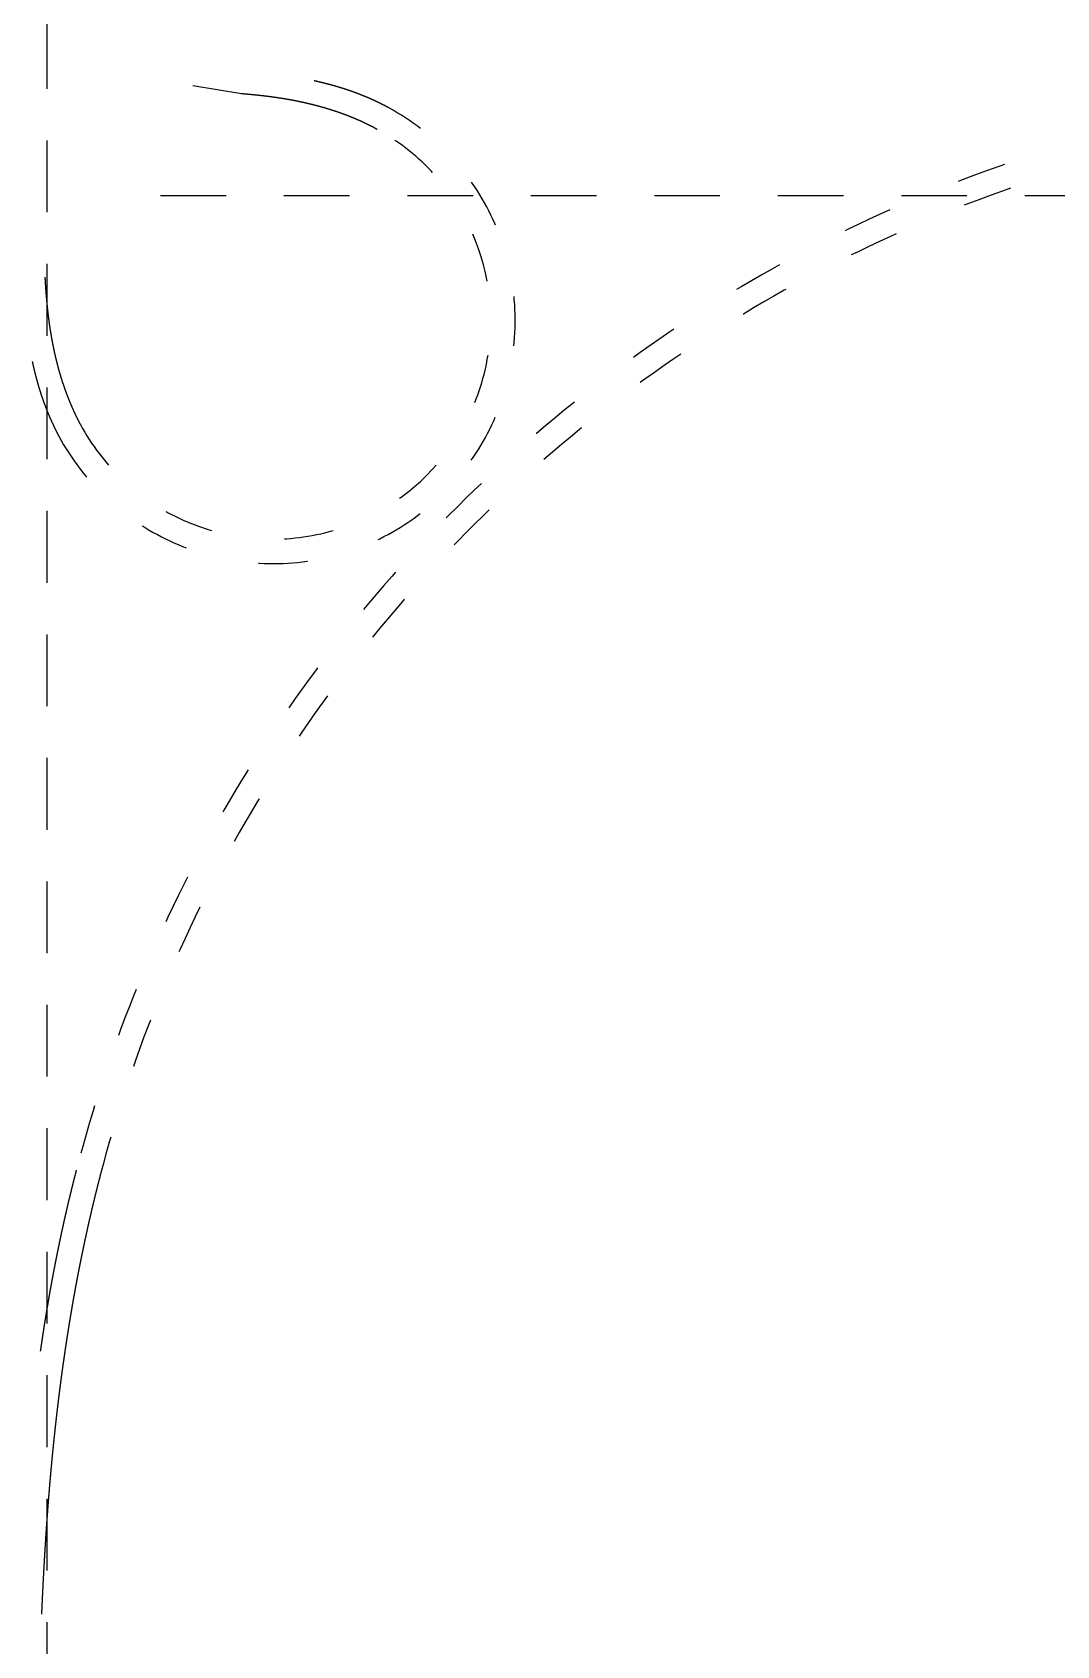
# Model space of a CAD drawing. Header units: millimetres. Extents: x 19715 to 35549, y 3563 to 14826.
# Drawn here: x 21246.3 to 21495.2, y 10754.9 to 11146.9 of the extents above; entities that cross this region are included whole.
import ezdxf

# ---------------------------------------------------------------- set-up
doc = ezdxf.new("R2010")
doc.units = ezdxf.units.MM
doc.linetypes.add('ACAD_ISO03W100', pattern=[30, 12, -18])
doc.layers.get('0').update_dxf_attribs({"color": 9, "linetype": 'ACAD_ISO03W100'})

msp = doc.modelspace()

# ---------------------------------------------------------------- linework, layer by layer
for points in [[(21249.94, 7833.18), (21249.94, 11293.27)], [(21249.94, 10268.63), (21249.94, 11293.27)], [(21249.94, 7833.18), (21249.94, 11293.27)], [(21249.94, 7833.18), (21249.94, 11293.27)], [(21709.45, 11107.16), (21272.44, 11107.16)], [(21653.38, 11107.16), (21272.44, 11107.16)], [(21709.45, 11107.16), (21272.44, 11107.16)], [(21709.45, 11107.16), (21272.44, 11107.16)]]:
    msp.add_lwpolyline(points)
for points in [[(21513.96, 11124.14, 0.000004), (21512.61, 11123.81, 0.000988)], [(21513.96, 11124.14, 0.000004), (21512.61, 11123.81, 0.000988)], [(21513.96, 11124.14, 0.000004), (21512.61, 11123.81, 0.000988)], [(21513.96, 11124.14, 0.000004), (21512.61, 11123.81, 0.000988)], [(21514.07, 11118.03, 0.000004), (21512.72, 11117.7, 0.272996), (21262.74, 10868.94, 0.000496), (21262.51, 10868.04, 0.000988), (21262.39, 10867.58, 0.000004), (21262.05, 10866.24, 0.000495), (21262.05, 10866.23, 0.000488), (21261.88, 10865.54, 0.000492), (21261.71, 10864.87, 0.000484), (21261.54, 10864.19, 0.000488), (21261.37, 10863.51, 0.00048), (21261.21, 10862.83, 0.000484), (21261.04, 10862.15, 0.000476), (21260.88, 10861.46, 0.00048), (21260.72, 10860.79, 0.000472), (21260.56, 10860.1, 0.000476), (21260.4, 10859.42, 0.000468), (21260.24, 10858.74, 0.000472), (21260.09, 10858.06, 0.000464), (21259.93, 10857.37, 0.000468), (21259.78, 10856.69, 0.00046), (21259.63, 10856.01, 0.000464), (21259.48, 10855.33, 0.000456), (21259.33, 10854.64, 0.00046), (21259.18, 10853.96, 0.000452), (21259.03, 10853.27, 0.000456), (21258.89, 10852.59, 0.000448), (21258.74, 10851.9, 0.000452), (21258.6, 10851.22, 0.000444), (21258.46, 10850.53, 0.000448), (21258.32, 10849.85, 0.00044), (21258.17, 10849.16, 0.000444), (21258.04, 10848.48, 0.000436), (21257.9, 10847.79, 0.00044), (21257.76, 10847.1, 0.000432), (21257.63, 10846.41, 0.000436), (21257.49, 10845.73, 0.000428), (21257.36, 10845.04, 0.000432), (21257.23, 10844.35, 0.000424), (21257.1, 10843.66, 0.000428), (21256.97, 10842.98, 0.00042), (21256.84, 10842.29, 0.000424), (21256.72, 10841.6, 0.000416), (21256.59, 10840.91, 0.00042), (21256.47, 10840.22, 0.000412), (21256.34, 10839.53, 0.000416), (21256.22, 10838.85, 0.000408), (21256.1, 10838.15, 0.000412), (21255.98, 10837.47, 0.000404), (21255.86, 10836.77, 0.000408), (21255.74, 10836.09, 0.0004), (21255.63, 10835.39, 0.000404), (21255.51, 10834.71, 0.000396), (21255.4, 10834.01, 0.0004), (21255.28, 10833.32, 0.000392), (21255.17, 10832.63, 0.000396), (21255.06, 10831.94, 0.000388), (21254.95, 10831.25, 0.000392), (21254.84, 10830.56, 0.000384), (21254.73, 10829.86, 0.000388), (21254.63, 10829.18, 0.00038), (21254.52, 10828.48, 0.000384), (21254.42, 10827.79, 0.000376), (21254.31, 10827.1, 0.00038), (21254.21, 10826.41, 0.000372), (21254.11, 10825.71, 0.000376), (21254.01, 10825.02, 0.000368), (21253.91, 10824.33, 0.000372), (21253.81, 10823.64, 0.000364), (21253.71, 10822.94, 0.000368), (21253.62, 10822.25, 0.00036), (21253.52, 10821.55, 0.000364), (21253.43, 10820.86, 0.000356), (21253.33, 10820.16, 0.00036), (21253.24, 10819.47, 0.000352), (21253.15, 10818.78, 0.000356), (21253.06, 10818.09, 0.000348), (21252.97, 10817.39, 0.000352), (21252.88, 10816.7, 0.000344), (21252.8, 10816, 0.000348), (21252.71, 10815.31, 0.00034), (21252.62, 10814.61, 0.000344), (21252.54, 10813.92, 0.000336), (21252.45, 10813.22, 0.00034), (21252.37, 10812.53, 0.000332), (21252.29, 10811.83, 0.000336), (21252.21, 10811.14, 0.000328), (21252.13, 10810.44, 0.000332), (21252.05, 10809.75, 0.000324), (21251.97, 10809.05, 0.000328), (21251.9, 10808.36, 0.00032), (21251.82, 10807.66, 0.000324), (21251.74, 10806.96, 0.000316), (21251.67, 10806.26, 0.00032), (21251.6, 10805.57, 0.000312), (21251.52, 10804.87, 0.000316), (21251.45, 10804.18, 0.000308), (21251.38, 10803.48, 0.000312), (21251.31, 10802.79, 0.000304), (21251.24, 10802.09, 0.000308), (21251.17, 10801.39, 0.0003), (21251.1, 10800.69, 0.000304), (21251.04, 10800, 0.000296), (21250.97, 10799.3, 0.0003), (21250.91, 10798.61, 0.000292), (21250.84, 10797.9, 0.000296), (21250.78, 10797.21, 0.000288), (21250.72, 10796.51, 0.000292), (21250.66, 10795.82, 0.000284), (21250.59, 10795.12, 0.000288), (21250.53, 10794.42, 0.00028), (21250.47, 10793.72, 0.000284), (21250.42, 10793.03, 0.000276), (21250.36, 10792.33, 0.00028), (21250.3, 10791.63, 0.000272), (21250.25, 10790.93, 0.000276), (21250.19, 10790.24, 0.000268), (21250.13, 10789.53, 0.000272), (21250.08, 10788.84, 0.000264), (21250.03, 10788.14, 0.000268), (21249.98, 10787.45, 0.00026), (21249.92, 10786.74, 0.000264), (21249.87, 10786.05, 0.000256), (21249.82, 10785.35, 0.00026), (21249.77, 10784.65, 0.000252), (21249.72, 10783.95, 0.000256), (21249.68, 10783.26, 0.000248), (21249.63, 10782.55, 0.000252), (21249.58, 10781.86, 0.000244), (21249.54, 10781.16, 0.000248), (21249.49, 10780.46, 0.00024), (21249.45, 10779.76, 0.000244), (21249.4, 10779.07, 0.000236), (21249.36, 10778.36, 0.00024), (21249.32, 10777.67, 0.000232), (21249.27, 10776.96, 0.000236), (21249.23, 10776.27, 0.000228), (21249.19, 10775.57, 0.000232), (21249.15, 10774.87, 0.000224), (21249.11, 10774.17, 0.000228), (21249.07, 10773.47, 0.00022), (21249.03, 10772.77, 0.000224), (21249, 10772.08, 0.000216), (21248.96, 10771.37, 0.00022), (21248.92, 10770.68, 0.000212), (21248.89, 10769.97, 0.000216), (21248.85, 10769.28, 0.000208), (21248.82, 10768.57, 0.000212), (21248.78, 10767.88, 0.000204), (21248.75, 10767.18, 0.000208), (21248.72, 10766.48, 0.0002), (21248.69, 10765.78, 0.000204), (21248.65, 10765.09, 0.000196), (21248.62, 10764.38, 0.0002), (21248.59, 10763.69, 0.000192), (21248.56, 10762.98, 0.00011), (21248.55, 10762.59)], [(21514.07, 11118.03, 0.000004), (21512.72, 11117.7, 0.272996), (21262.74, 10868.94, 0.000496), (21262.51, 10868.04, 0.000988), (21262.39, 10867.58, 0.000004), (21262.05, 10866.24, 0.000495), (21262.05, 10866.23, 0.000488), (21261.88, 10865.54, 0.000492), (21261.71, 10864.87, 0.000484), (21261.54, 10864.19, 0.000488), (21261.37, 10863.51, 0.00048), (21261.21, 10862.83, 0.000484), (21261.04, 10862.15, 0.000476), (21260.88, 10861.46, 0.00048), (21260.72, 10860.79, 0.000472), (21260.56, 10860.1, 0.000476), (21260.4, 10859.42, 0.000468), (21260.24, 10858.74, 0.000472), (21260.09, 10858.06, 0.000464), (21259.93, 10857.37, 0.000468), (21259.78, 10856.69, 0.00046), (21259.63, 10856.01, 0.000464), (21259.48, 10855.33, 0.000456), (21259.33, 10854.64, 0.00046), (21259.18, 10853.96, 0.000452), (21259.03, 10853.27, 0.000456), (21258.89, 10852.59, 0.000448), (21258.74, 10851.9, 0.000452), (21258.6, 10851.22, 0.000444), (21258.46, 10850.53, 0.000448), (21258.32, 10849.85, 0.00044), (21258.17, 10849.16, 0.000444), (21258.04, 10848.48, 0.000436), (21257.9, 10847.79, 0.00044), (21257.76, 10847.1, 0.000432), (21257.63, 10846.41, 0.000436), (21257.49, 10845.73, 0.000428), (21257.36, 10845.04, 0.000432), (21257.23, 10844.35, 0.000424), (21257.1, 10843.66, 0.000428), (21256.97, 10842.98, 0.00042), (21256.84, 10842.29, 0.000424), (21256.72, 10841.6, 0.000416), (21256.59, 10840.91, 0.00042), (21256.47, 10840.22, 0.000412), (21256.34, 10839.53, 0.000416), (21256.22, 10838.85, 0.000408), (21256.1, 10838.15, 0.000412), (21255.98, 10837.47, 0.000404), (21255.86, 10836.77, 0.000408), (21255.74, 10836.09, 0.0004), (21255.63, 10835.39, 0.000404), (21255.51, 10834.71, 0.000396), (21255.4, 10834.01, 0.0004), (21255.28, 10833.32, 0.000392), (21255.17, 10832.63, 0.000396), (21255.06, 10831.94, 0.000388), (21254.95, 10831.25, 0.000392), (21254.84, 10830.56, 0.000384), (21254.73, 10829.86, 0.000388), (21254.63, 10829.18, 0.00038), (21254.52, 10828.48, 0.000384), (21254.42, 10827.79, 0.000376), (21254.31, 10827.1, 0.00038), (21254.21, 10826.41, 0.000372), (21254.11, 10825.71, 0.000376), (21254.01, 10825.02, 0.000368), (21253.91, 10824.33, 0.000372), (21253.81, 10823.64, 0.000364), (21253.71, 10822.94, 0.000368), (21253.62, 10822.25, 0.00036), (21253.52, 10821.55, 0.000364), (21253.43, 10820.86, 0.000356), (21253.33, 10820.16, 0.00036), (21253.24, 10819.47, 0.000352), (21253.15, 10818.78, 0.000356), (21253.06, 10818.09, 0.000348), (21252.97, 10817.39, 0.000352), (21252.88, 10816.7, 0.000344), (21252.8, 10816, 0.000348), (21252.71, 10815.31, 0.00034), (21252.62, 10814.61, 0.000344), (21252.54, 10813.92, 0.000336), (21252.45, 10813.22, 0.00034), (21252.37, 10812.53, 0.000332), (21252.29, 10811.83, 0.000336), (21252.21, 10811.14, 0.000328), (21252.13, 10810.44, 0.000332), (21252.05, 10809.75, 0.000324), (21251.97, 10809.05, 0.000328), (21251.9, 10808.36, 0.00032), (21251.82, 10807.66, 0.000324), (21251.74, 10806.96, 0.000316), (21251.67, 10806.26, 0.00032), (21251.6, 10805.57, 0.000312), (21251.52, 10804.87, 0.000316), (21251.45, 10804.18, 0.000308), (21251.38, 10803.48, 0.000312), (21251.31, 10802.79, 0.000304), (21251.24, 10802.09, 0.000308), (21251.17, 10801.39, 0.0003), (21251.1, 10800.69, 0.000304), (21251.04, 10800, 0.000296), (21250.97, 10799.3, 0.0003), (21250.91, 10798.61, 0.000292), (21250.84, 10797.9, 0.000296), (21250.78, 10797.21, 0.000288), (21250.72, 10796.51, 0.000292), (21250.66, 10795.82, 0.000284), (21250.59, 10795.12, 0.000288), (21250.53, 10794.42, 0.00028), (21250.47, 10793.72, 0.000284), (21250.42, 10793.03, 0.000276), (21250.36, 10792.33, 0.00028), (21250.3, 10791.63, 0.000272), (21250.25, 10790.93, 0.000276), (21250.19, 10790.24, 0.000268), (21250.13, 10789.53, 0.000272), (21250.08, 10788.84, 0.000264), (21250.03, 10788.14, 0.000268), (21249.98, 10787.45, 0.00026), (21249.92, 10786.74, 0.000264), (21249.87, 10786.05, 0.000256), (21249.82, 10785.35, 0.00026), (21249.77, 10784.65, 0.000252), (21249.72, 10783.95, 0.000256), (21249.68, 10783.26, 0.000248), (21249.63, 10782.55, 0.000252), (21249.58, 10781.86, 0.000244), (21249.54, 10781.16, 0.000248), (21249.49, 10780.46, 0.00024), (21249.45, 10779.76, 0.000244), (21249.4, 10779.07, 0.000236), (21249.36, 10778.36, 0.00024), (21249.32, 10777.67, 0.000232), (21249.27, 10776.96, 0.000236), (21249.23, 10776.27, 0.000228), (21249.19, 10775.57, 0.000232), (21249.15, 10774.87, 0.000224), (21249.11, 10774.17, 0.000228), (21249.07, 10773.47, 0.00022), (21249.03, 10772.77, 0.000224), (21249, 10772.08, 0.000216), (21248.96, 10771.37, 0.00022), (21248.92, 10770.68, 0.000212), (21248.89, 10769.97, 0.000216), (21248.85, 10769.28, 0.000208), (21248.82, 10768.57, 0.000212), (21248.78, 10767.88, 0.000204), (21248.75, 10767.18, 0.000208), (21248.72, 10766.48, 0.0002), (21248.69, 10765.78, 0.000204), (21248.65, 10765.09, 0.000196), (21248.62, 10764.38, 0.0002), (21248.59, 10763.69, 0.000192), (21248.56, 10762.98, 0.00011), (21248.55, 10762.59)], [(21514.07, 11118.03, 0.000004), (21512.72, 11117.7, 0.272996), (21262.74, 10868.94, 0.000496), (21262.51, 10868.04, 0.000988), (21262.39, 10867.58, 0.000004), (21262.05, 10866.24, 0.000495), (21262.05, 10866.23, 0.000488), (21261.88, 10865.54, 0.000492), (21261.71, 10864.87, 0.000484), (21261.54, 10864.19, 0.000488), (21261.37, 10863.51, 0.00048), (21261.21, 10862.83, 0.000484), (21261.04, 10862.15, 0.000476), (21260.88, 10861.46, 0.00048), (21260.72, 10860.79, 0.000472), (21260.56, 10860.1, 0.000476), (21260.4, 10859.42, 0.000468), (21260.24, 10858.74, 0.000472), (21260.09, 10858.06, 0.000464), (21259.93, 10857.37, 0.000468), (21259.78, 10856.69, 0.00046), (21259.63, 10856.01, 0.000464), (21259.48, 10855.33, 0.000456), (21259.33, 10854.64, 0.00046), (21259.18, 10853.96, 0.000452), (21259.03, 10853.27, 0.000456), (21258.89, 10852.59, 0.000448), (21258.74, 10851.9, 0.000452), (21258.6, 10851.22, 0.000444), (21258.46, 10850.53, 0.000448), (21258.32, 10849.85, 0.00044), (21258.17, 10849.16, 0.000444), (21258.04, 10848.48, 0.000436), (21257.9, 10847.79, 0.00044), (21257.76, 10847.1, 0.000432), (21257.63, 10846.41, 0.000436), (21257.49, 10845.73, 0.000428), (21257.36, 10845.04, 0.000432), (21257.23, 10844.35, 0.000424), (21257.1, 10843.66, 0.000428), (21256.97, 10842.98, 0.00042), (21256.84, 10842.29, 0.000424), (21256.72, 10841.6, 0.000416), (21256.59, 10840.91, 0.00042), (21256.47, 10840.22, 0.000412), (21256.34, 10839.53, 0.000416), (21256.22, 10838.85, 0.000408), (21256.1, 10838.15, 0.000412), (21255.98, 10837.47, 0.000404), (21255.86, 10836.77, 0.000408), (21255.74, 10836.09, 0.0004), (21255.63, 10835.39, 0.000404), (21255.51, 10834.71, 0.000396), (21255.4, 10834.01, 0.0004), (21255.28, 10833.32, 0.000392), (21255.17, 10832.63, 0.000396), (21255.06, 10831.94, 0.000388), (21254.95, 10831.25, 0.000392), (21254.84, 10830.56, 0.000384), (21254.73, 10829.86, 0.000388), (21254.63, 10829.18, 0.00038), (21254.52, 10828.48, 0.000384), (21254.42, 10827.79, 0.000376), (21254.31, 10827.1, 0.00038), (21254.21, 10826.41, 0.000372), (21254.11, 10825.71, 0.000376), (21254.01, 10825.02, 0.000368), (21253.91, 10824.33, 0.000372), (21253.81, 10823.64, 0.000364), (21253.71, 10822.94, 0.000368), (21253.62, 10822.25, 0.00036), (21253.52, 10821.55, 0.000364), (21253.43, 10820.86, 0.000356), (21253.33, 10820.16, 0.00036), (21253.24, 10819.47, 0.000352), (21253.15, 10818.78, 0.000356), (21253.06, 10818.09, 0.000348), (21252.97, 10817.39, 0.000352), (21252.88, 10816.7, 0.000344), (21252.8, 10816, 0.000348), (21252.71, 10815.31, 0.00034), (21252.62, 10814.61, 0.000344), (21252.54, 10813.92, 0.000336), (21252.45, 10813.22, 0.00034), (21252.37, 10812.53, 0.000332), (21252.29, 10811.83, 0.000336), (21252.21, 10811.14, 0.000328), (21252.13, 10810.44, 0.000332), (21252.05, 10809.75, 0.000324), (21251.97, 10809.05, 0.000328), (21251.9, 10808.36, 0.00032), (21251.82, 10807.66, 0.000324), (21251.74, 10806.96, 0.000316), (21251.67, 10806.26, 0.00032), (21251.6, 10805.57, 0.000312), (21251.52, 10804.87, 0.000316), (21251.45, 10804.18, 0.000308), (21251.38, 10803.48, 0.000312), (21251.31, 10802.79, 0.000304), (21251.24, 10802.09, 0.000308), (21251.17, 10801.39, 0.0003), (21251.1, 10800.69, 0.000304), (21251.04, 10800, 0.000296), (21250.97, 10799.3, 0.0003), (21250.91, 10798.61, 0.000292), (21250.84, 10797.9, 0.000296), (21250.78, 10797.21, 0.000288), (21250.72, 10796.51, 0.000292), (21250.66, 10795.82, 0.000284), (21250.59, 10795.12, 0.000288), (21250.53, 10794.42, 0.00028), (21250.47, 10793.72, 0.000284), (21250.42, 10793.03, 0.000276), (21250.36, 10792.33, 0.00028), (21250.3, 10791.63, 0.000272), (21250.25, 10790.93, 0.000276), (21250.19, 10790.24, 0.000268), (21250.13, 10789.53, 0.000272), (21250.08, 10788.84, 0.000264), (21250.03, 10788.14, 0.000268), (21249.98, 10787.45, 0.00026), (21249.92, 10786.74, 0.000264), (21249.87, 10786.05, 0.000256), (21249.82, 10785.35, 0.00026), (21249.77, 10784.65, 0.000252), (21249.72, 10783.95, 0.000256), (21249.68, 10783.26, 0.000248), (21249.63, 10782.55, 0.000252), (21249.58, 10781.86, 0.000244), (21249.54, 10781.16, 0.000248), (21249.49, 10780.46, 0.00024), (21249.45, 10779.76, 0.000244), (21249.4, 10779.07, 0.000236), (21249.36, 10778.36, 0.00024), (21249.32, 10777.67, 0.000232), (21249.27, 10776.96, 0.000236), (21249.23, 10776.27, 0.000228), (21249.19, 10775.57, 0.000232), (21249.15, 10774.87, 0.000224), (21249.11, 10774.17, 0.000228), (21249.07, 10773.47, 0.00022), (21249.03, 10772.77, 0.000224), (21249, 10772.08, 0.000216), (21248.96, 10771.37, 0.00022), (21248.92, 10770.68, 0.000212), (21248.89, 10769.97, 0.000216), (21248.85, 10769.28, 0.000208), (21248.82, 10768.57, 0.000212), (21248.78, 10767.88, 0.000204), (21248.75, 10767.18, 0.000208), (21248.72, 10766.48, 0.0002), (21248.69, 10765.78, 0.000204), (21248.65, 10765.09, 0.000196), (21248.62, 10764.38, 0.0002), (21248.59, 10763.69, 0.000192), (21248.56, 10762.98, 0.00011), (21248.55, 10762.59)], [(21514.07, 11118.03, 0.000004), (21512.72, 11117.7, 0.272996), (21262.74, 10868.94, 0.000496), (21262.51, 10868.04, 0.000988), (21262.39, 10867.58, 0.000004), (21262.05, 10866.24, 0.000495), (21262.05, 10866.23, 0.000488), (21261.88, 10865.54, 0.000492), (21261.71, 10864.87, 0.000484), (21261.54, 10864.19, 0.000488), (21261.37, 10863.51, 0.00048), (21261.21, 10862.83, 0.000484), (21261.04, 10862.15, 0.000476), (21260.88, 10861.46, 0.00048), (21260.72, 10860.79, 0.000472), (21260.56, 10860.1, 0.000476), (21260.4, 10859.42, 0.000468), (21260.24, 10858.74, 0.000472), (21260.09, 10858.06, 0.000464), (21259.93, 10857.37, 0.000468), (21259.78, 10856.69, 0.00046), (21259.63, 10856.01, 0.000464), (21259.48, 10855.33, 0.000456), (21259.33, 10854.64, 0.00046), (21259.18, 10853.96, 0.000452), (21259.03, 10853.27, 0.000456), (21258.89, 10852.59, 0.000448), (21258.74, 10851.9, 0.000452), (21258.6, 10851.22, 0.000444), (21258.46, 10850.53, 0.000448), (21258.32, 10849.85, 0.00044), (21258.17, 10849.16, 0.000444), (21258.04, 10848.48, 0.000436), (21257.9, 10847.79, 0.00044), (21257.76, 10847.1, 0.000432), (21257.63, 10846.41, 0.000436), (21257.49, 10845.73, 0.000428), (21257.36, 10845.04, 0.000432), (21257.23, 10844.35, 0.000424), (21257.1, 10843.66, 0.000428), (21256.97, 10842.98, 0.00042), (21256.84, 10842.29, 0.000424), (21256.72, 10841.6, 0.000416), (21256.59, 10840.91, 0.00042), (21256.47, 10840.22, 0.000412), (21256.34, 10839.53, 0.000416), (21256.22, 10838.85, 0.000408), (21256.1, 10838.15, 0.000412), (21255.98, 10837.47, 0.000404), (21255.86, 10836.77, 0.000408), (21255.74, 10836.09, 0.0004), (21255.63, 10835.39, 0.000404), (21255.51, 10834.71, 0.000396), (21255.4, 10834.01, 0.0004), (21255.28, 10833.32, 0.000392), (21255.17, 10832.63, 0.000396), (21255.06, 10831.94, 0.000388), (21254.95, 10831.25, 0.000392), (21254.84, 10830.56, 0.000384), (21254.73, 10829.86, 0.000388), (21254.63, 10829.18, 0.00038), (21254.52, 10828.48, 0.000384), (21254.42, 10827.79, 0.000376), (21254.31, 10827.1, 0.00038), (21254.21, 10826.41, 0.000372), (21254.11, 10825.71, 0.000376), (21254.01, 10825.02, 0.000368), (21253.91, 10824.33, 0.000372), (21253.81, 10823.64, 0.000364), (21253.71, 10822.94, 0.000368), (21253.62, 10822.25, 0.00036), (21253.52, 10821.55, 0.000364), (21253.43, 10820.86, 0.000356), (21253.33, 10820.16, 0.00036), (21253.24, 10819.47, 0.000352), (21253.15, 10818.78, 0.000356), (21253.06, 10818.09, 0.000348), (21252.97, 10817.39, 0.000352), (21252.88, 10816.7, 0.000344), (21252.8, 10816, 0.000348), (21252.71, 10815.31, 0.00034), (21252.62, 10814.61, 0.000344), (21252.54, 10813.92, 0.000336), (21252.45, 10813.22, 0.00034), (21252.37, 10812.53, 0.000332), (21252.29, 10811.83, 0.000336), (21252.21, 10811.14, 0.000328), (21252.13, 10810.44, 0.000332), (21252.05, 10809.75, 0.000324), (21251.97, 10809.05, 0.000328), (21251.9, 10808.36, 0.00032), (21251.82, 10807.66, 0.000324), (21251.74, 10806.96, 0.000316), (21251.67, 10806.26, 0.00032), (21251.6, 10805.57, 0.000312), (21251.52, 10804.87, 0.000316), (21251.45, 10804.18, 0.000308), (21251.38, 10803.48, 0.000312), (21251.31, 10802.79, 0.000304), (21251.24, 10802.09, 0.000308), (21251.17, 10801.39, 0.0003), (21251.1, 10800.69, 0.000304), (21251.04, 10800, 0.000296), (21250.97, 10799.3, 0.0003), (21250.91, 10798.61, 0.000292), (21250.84, 10797.9, 0.000296), (21250.78, 10797.21, 0.000288), (21250.72, 10796.51, 0.000292), (21250.66, 10795.82, 0.000284), (21250.59, 10795.12, 0.000288), (21250.53, 10794.42, 0.00028), (21250.47, 10793.72, 0.000284), (21250.42, 10793.03, 0.000276), (21250.36, 10792.33, 0.00028), (21250.3, 10791.63, 0.000272), (21250.25, 10790.93, 0.000276), (21250.19, 10790.24, 0.000268), (21250.13, 10789.53, 0.000272), (21250.08, 10788.84, 0.000264), (21250.03, 10788.14, 0.000268), (21249.98, 10787.45, 0.00026), (21249.92, 10786.74, 0.000264), (21249.87, 10786.05, 0.000256), (21249.82, 10785.35, 0.00026), (21249.77, 10784.65, 0.000252), (21249.72, 10783.95, 0.000256), (21249.68, 10783.26, 0.000248), (21249.63, 10782.55, 0.000252), (21249.58, 10781.86, 0.000244), (21249.54, 10781.16, 0.000248), (21249.49, 10780.46, 0.00024), (21249.45, 10779.76, 0.000244), (21249.4, 10779.07, 0.000236), (21249.36, 10778.36, 0.00024), (21249.32, 10777.67, 0.000232), (21249.27, 10776.96, 0.000236), (21249.23, 10776.27, 0.000228), (21249.19, 10775.57, 0.000232), (21249.15, 10774.87, 0.000224), (21249.11, 10774.17, 0.000228), (21249.07, 10773.47, 0.00022), (21249.03, 10772.77, 0.000224), (21249, 10772.08, 0.000216), (21248.96, 10771.37, 0.00022), (21248.92, 10770.68, 0.000212), (21248.89, 10769.97, 0.000216), (21248.85, 10769.28, 0.000208), (21248.82, 10768.57, 0.000212), (21248.78, 10767.88, 0.000204), (21248.75, 10767.18, 0.000208), (21248.72, 10766.48, 0.0002), (21248.69, 10765.78, 0.000204), (21248.65, 10765.09, 0.000196), (21248.62, 10764.38, 0.0002), (21248.59, 10763.69, 0.000192), (21248.56, 10762.98, 0.00011), (21248.55, 10762.59)], [(21246.3, 11066.93, 0.001297), (21246.39, 11066.51, 0.002031), (21246.54, 11065.82, 0.002187), (21246.7, 11065.15, 0.002109), (21246.86, 11064.45, 0.002266), (21247.03, 11063.79, 0.002188), (21247.21, 11063.1, 0.002344), (21247.39, 11062.43, 0.002266), (21247.58, 11061.75, 0.002422), (21247.77, 11061.09, 0.002344), (21247.97, 11060.4, 0.0025), (21248.18, 11059.75, 0.002422), (21248.39, 11059.07, 0.002578), (21248.61, 11058.41, 0.0025), (21248.84, 11057.74, 0.002656), (21249.07, 11057.09, 0.002578), (21249.32, 11056.43, 0.002734), (21249.56, 11055.78, 0.002656), (21249.82, 11055.12, 0.002813), (21250.08, 11054.48, 0.002735), (21250.35, 11053.82, 0.002891), (21250.62, 11053.19, 0.002812), (21250.91, 11052.54, 0.002969), (21251.2, 11051.91, 0.002891), (21251.5, 11051.27, 0.003047), (21251.53, 11051.21, 0.000141), (21252.12, 11050.01, 0.005952), (21252.33, 11049.59, 0.003047), (21252.77, 11048.77, 1.3389), (21332.94, 11128.55, 0.003047), (21332.12, 11128.99, 0.005952), (21331.7, 11129.21, 0.000141), (21330.5, 11129.81, 0.003047), (21330.45, 11129.83, 0.002891), (21329.81, 11130.14, 0.002969), (21329.18, 11130.43, 0.002813), (21328.53, 11130.72, 0.002891), (21327.9, 11131, 0.002734), (21327.25, 11131.27, 0.002813), (21326.61, 11131.53, 0.002656), (21325.95, 11131.79, 0.002734), (21325.3, 11132.04, 0.002578), (21324.64, 11132.29, 0.002656), (21323.99, 11132.52, 0.0025), (21323.32, 11132.76, 0.002578), (21322.67, 11132.98, 0.002422), (21321.99, 11133.2, 0.0025), (21321.33, 11133.4, 0.002344), (21320.65, 11133.61, 0.002422), (21319.99, 11133.81, 0.002266), (21319.31, 11134, 0.002344), (21318.64, 11134.18, 0.002187), (21317.95, 11134.36, 0.002266), (21317.29, 11134.53, 0.00211), (21316.6, 11134.7, 0.002188), (21315.93, 11134.86, 0.002031), (21315.23, 11135.02, 0.001297), (21314.82, 11135.11)], [(21246.3, 11066.93, 0.001297), (21246.39, 11066.51, 0.002031), (21246.54, 11065.82, 0.002187), (21246.7, 11065.15, 0.002109), (21246.86, 11064.45, 0.002266), (21247.03, 11063.79, 0.002188), (21247.21, 11063.1, 0.002344), (21247.39, 11062.43, 0.002266), (21247.58, 11061.75, 0.002422), (21247.77, 11061.09, 0.002344), (21247.97, 11060.4, 0.0025), (21248.18, 11059.75, 0.002422), (21248.39, 11059.07, 0.002578), (21248.61, 11058.41, 0.0025), (21248.84, 11057.74, 0.002656), (21249.07, 11057.09, 0.002578), (21249.32, 11056.43, 0.002734), (21249.56, 11055.78, 0.002656), (21249.82, 11055.12, 0.002813), (21250.08, 11054.48, 0.002735), (21250.35, 11053.82, 0.002891), (21250.62, 11053.19, 0.002812), (21250.91, 11052.54, 0.002969), (21251.2, 11051.91, 0.002891), (21251.5, 11051.27, 0.003047), (21251.53, 11051.21, 0.000141), (21252.12, 11050.01, 0.005952), (21252.33, 11049.59, 0.003047), (21252.77, 11048.77, 1.3389), (21332.94, 11128.55, 0.003047), (21332.12, 11128.99, 0.005952), (21331.7, 11129.21, 0.000141), (21330.5, 11129.81, 0.003047), (21330.45, 11129.83, 0.002891), (21329.81, 11130.14, 0.002969), (21329.18, 11130.43, 0.002813), (21328.53, 11130.72, 0.002891), (21327.9, 11131, 0.002734), (21327.25, 11131.27, 0.002813), (21326.61, 11131.53, 0.002656), (21325.95, 11131.79, 0.002734), (21325.3, 11132.04, 0.002578), (21324.64, 11132.29, 0.002656), (21323.99, 11132.52, 0.0025), (21323.32, 11132.76, 0.002578), (21322.67, 11132.98, 0.002422), (21321.99, 11133.2, 0.0025), (21321.33, 11133.4, 0.002344), (21320.65, 11133.61, 0.002422), (21319.99, 11133.81, 0.002266), (21319.31, 11134, 0.002344), (21318.64, 11134.18, 0.002187), (21317.95, 11134.36, 0.002266), (21317.29, 11134.53, 0.00211), (21316.6, 11134.7, 0.002188), (21315.93, 11134.86, 0.002031), (21315.23, 11135.02, 0.001297), (21314.82, 11135.11)], [(21246.3, 11066.93, 0.001297), (21246.39, 11066.51, 0.002031), (21246.54, 11065.82, 0.002187), (21246.7, 11065.15, 0.002109), (21246.86, 11064.45, 0.002266), (21247.03, 11063.79, 0.002188), (21247.21, 11063.1, 0.002344), (21247.39, 11062.43, 0.002266), (21247.58, 11061.75, 0.002422), (21247.77, 11061.09, 0.002344), (21247.97, 11060.4, 0.0025), (21248.18, 11059.75, 0.002422), (21248.39, 11059.07, 0.002578), (21248.61, 11058.41, 0.0025), (21248.84, 11057.74, 0.002656), (21249.07, 11057.09, 0.002578), (21249.32, 11056.43, 0.002734), (21249.56, 11055.78, 0.002656), (21249.82, 11055.12, 0.002813), (21250.08, 11054.48, 0.002735), (21250.35, 11053.82, 0.002891), (21250.62, 11053.19, 0.002812), (21250.91, 11052.54, 0.002969), (21251.2, 11051.91, 0.002891), (21251.5, 11051.27, 0.003047), (21251.53, 11051.21, 0.000141), (21252.12, 11050.01, 0.005952), (21252.33, 11049.59, 0.003047), (21252.77, 11048.77, 1.3389), (21332.94, 11128.55, 0.003047), (21332.12, 11128.99, 0.005952), (21331.7, 11129.21, 0.000141), (21330.5, 11129.81, 0.003047), (21330.45, 11129.83, 0.002891), (21329.81, 11130.14, 0.002969), (21329.18, 11130.43, 0.002813), (21328.53, 11130.72, 0.002891), (21327.9, 11131, 0.002734), (21327.25, 11131.27, 0.002813), (21326.61, 11131.53, 0.002656), (21325.95, 11131.79, 0.002734), (21325.3, 11132.04, 0.002578), (21324.64, 11132.29, 0.002656), (21323.99, 11132.52, 0.0025), (21323.32, 11132.76, 0.002578), (21322.67, 11132.98, 0.002422), (21321.99, 11133.2, 0.0025), (21321.33, 11133.4, 0.002344), (21320.65, 11133.61, 0.002422), (21319.99, 11133.81, 0.002266), (21319.31, 11134, 0.002344), (21318.64, 11134.18, 0.002187), (21317.95, 11134.36, 0.002266), (21317.29, 11134.53, 0.00211), (21316.6, 11134.7, 0.002188), (21315.93, 11134.86, 0.002031), (21315.23, 11135.02, 0.001297), (21314.82, 11135.11)], [(21246.3, 11066.93, 0.001297), (21246.39, 11066.51, 0.002031), (21246.54, 11065.82, 0.002187), (21246.7, 11065.15, 0.002109), (21246.86, 11064.45, 0.002266), (21247.03, 11063.79, 0.002188), (21247.21, 11063.1, 0.002344), (21247.39, 11062.43, 0.002266), (21247.58, 11061.75, 0.002422), (21247.77, 11061.09, 0.002344), (21247.97, 11060.4, 0.0025), (21248.18, 11059.75, 0.002422), (21248.39, 11059.07, 0.002578), (21248.61, 11058.41, 0.0025), (21248.84, 11057.74, 0.002656), (21249.07, 11057.09, 0.002578), (21249.32, 11056.43, 0.002734), (21249.56, 11055.78, 0.002656), (21249.82, 11055.12, 0.002813), (21250.08, 11054.48, 0.002735), (21250.35, 11053.82, 0.002891), (21250.62, 11053.19, 0.002812), (21250.91, 11052.54, 0.002969), (21251.2, 11051.91, 0.002891), (21251.5, 11051.27, 0.003047), (21251.53, 11051.21, 0.000141), (21252.12, 11050.01, 0.005952), (21252.33, 11049.59, 0.003047), (21252.77, 11048.77, 1.3389), (21332.94, 11128.55, 0.003047), (21332.12, 11128.99, 0.005952), (21331.7, 11129.21, 0.000141), (21330.5, 11129.81, 0.003047), (21330.45, 11129.83, 0.002891), (21329.81, 11130.14, 0.002969), (21329.18, 11130.43, 0.002813), (21328.53, 11130.72, 0.002891), (21327.9, 11131, 0.002734), (21327.25, 11131.27, 0.002813), (21326.61, 11131.53, 0.002656), (21325.95, 11131.79, 0.002734), (21325.3, 11132.04, 0.002578), (21324.64, 11132.29, 0.002656), (21323.99, 11132.52, 0.0025), (21323.32, 11132.76, 0.002578), (21322.67, 11132.98, 0.002422), (21321.99, 11133.2, 0.0025), (21321.33, 11133.4, 0.002344), (21320.65, 11133.61, 0.002422), (21319.99, 11133.81, 0.002266), (21319.31, 11134, 0.002344), (21318.64, 11134.18, 0.002187), (21317.95, 11134.36, 0.002266), (21317.29, 11134.53, 0.00211), (21316.6, 11134.7, 0.002188), (21315.93, 11134.86, 0.002031), (21315.23, 11135.02, 0.001297), (21314.82, 11135.11)], [(21249.37, 11087.39, 0.001016), (21249.41, 11086.67, 0.001172), (21249.45, 11085.99, 0.001094), (21249.49, 11085.27, 0.00125), (21249.54, 11084.59, 0.001172), (21249.59, 11083.87, 0.001328), (21249.64, 11083.2, 0.00125), (21249.7, 11082.48, 0.001406), (21249.76, 11081.8, 0.001328), (21249.83, 11081.08, 0.001484), (21249.9, 11080.41, 0.001406), (21249.97, 11079.69, 0.001562), (21250.05, 11079.01, 0.001484), (21250.13, 11078.3, 0.001641), (21250.22, 11077.62, 0.001563), (21250.31, 11076.91, 0.001719), (21250.4, 11076.23, 0.001641), (21250.5, 11075.53, 0.001797), (21250.6, 11074.85, 0.001719), (21250.72, 11074.14, 0.001875), (21250.83, 11073.47, 0.001797), (21250.95, 11072.76, 0.001953), (21251.07, 11072.09, 0.001875), (21251.2, 11071.38, 0.002031), (21251.34, 11070.71, 0.001953), (21251.48, 11070.01, 0.002109), (21251.62, 11069.34, 0.002031), (21251.78, 11068.64, 0.002187), (21251.93, 11067.97, 0.002109), (21252.1, 11067.28, 0.002266), (21252.27, 11066.61, 0.002188), (21252.45, 11065.92, 0.002344), (21252.62, 11065.26, 0.002266), (21252.81, 11064.57, 0.002422), (21253.01, 11063.91, 0.002344), (21253.21, 11063.23, 0.0025), (21253.41, 11062.57, 0.002422), (21253.63, 11061.9, 0.002578), (21253.85, 11061.24, 0.0025), (21254.08, 11060.57, 0.002656), (21254.31, 11059.92, 0.002578), (21254.55, 11059.25, 0.002734), (21254.8, 11058.61, 0.002656), (21255.05, 11057.95, 0.002813), (21255.31, 11057.31, 0.002735), (21255.59, 11056.65, 0.002891), (21255.86, 11056.02, 0.002812), (21256.15, 11055.37, 0.002969), (21256.43, 11054.74, 0.002891), (21256.74, 11054.1, 0.003047), (21256.76, 11054.04, 0.000141), (21257.35, 11052.84, 0.005952), (21257.57, 11052.42, 0.003047), (21258, 11051.6, 1.3389), (21330.08, 11123.33, 0.003047), (21329.27, 11123.77, 0.005952), (21328.85, 11123.99, 0.000141), (21327.65, 11124.58, 0.003047), (21327.6, 11124.61, 0.002891), (21326.96, 11124.92, 0.002969), (21326.33, 11125.21, 0.002813), (21325.68, 11125.5, 0.002891), (21325.05, 11125.77, 0.002734), (21324.39, 11126.05, 0.002813), (21323.76, 11126.31, 0.002656), (21323.1, 11126.57, 0.002734), (21322.45, 11126.82, 0.002578), (21321.79, 11127.07, 0.002656), (21321.14, 11127.3, 0.0025), (21320.47, 11127.54, 0.002578), (21319.81, 11127.76, 0.002422), (21319.14, 11127.98, 0.0025), (21318.48, 11128.18, 0.002344), (21317.8, 11128.39, 0.002422), (21317.14, 11128.58, 0.002266), (21316.45, 11128.78, 0.002344), (21315.79, 11128.96, 0.002187), (21315.1, 11129.14, 0.002266), (21314.43, 11129.31, 0.00211), (21313.74, 11129.48, 0.002188), (21313.07, 11129.64, 0.002031), (21312.38, 11129.8, 0.002109), (21311.71, 11129.94, 0.001953), (21311.01, 11130.09, 0.002031), (21310.34, 11130.23, 0.001875), (21309.63, 11130.36, 0.001953), (21308.96, 11130.49, 0.001797), (21308.26, 11130.61, 0.001875), (21307.58, 11130.73, 0.001719), (21306.88, 11130.84, 0.001797), (21306.2, 11130.95, 0.001641), (21305.49, 11131.05, 0.001719), (21304.81, 11131.15, 0.001562), (21304.1, 11131.25, 0.00164), (21303.43, 11131.33, 0.001484), (21302.71, 11131.42, 0.001563), (21302.04, 11131.5, 0.001407), (21301.32, 11131.58, 0.001484), (21300.64, 11131.65, 0.001328), (21299.93, 11131.72, 0.001406), (21299.25, 11131.78, 0.00125), (21298.53, 11131.85, 0.001328), (21297.85, 11131.9, 0.001172), (21297.13, 11131.96), (21278.3, 11135.11)], [(21249.37, 11087.39, 0.001016), (21249.41, 11086.67, 0.001172), (21249.45, 11085.99, 0.001094), (21249.49, 11085.27, 0.00125), (21249.54, 11084.59, 0.001172), (21249.59, 11083.87, 0.001328), (21249.64, 11083.2, 0.00125), (21249.7, 11082.48, 0.001406), (21249.76, 11081.8, 0.001328), (21249.83, 11081.08, 0.001484), (21249.9, 11080.41, 0.001406), (21249.97, 11079.69, 0.001562), (21250.05, 11079.01, 0.001484), (21250.13, 11078.3, 0.001641), (21250.22, 11077.62, 0.001563), (21250.31, 11076.91, 0.001719), (21250.4, 11076.23, 0.001641), (21250.5, 11075.53, 0.001797), (21250.6, 11074.85, 0.001719), (21250.72, 11074.14, 0.001875), (21250.83, 11073.47, 0.001797), (21250.95, 11072.76, 0.001953), (21251.07, 11072.09, 0.001875), (21251.2, 11071.38, 0.002031), (21251.34, 11070.71, 0.001953), (21251.48, 11070.01, 0.002109), (21251.62, 11069.34, 0.002031), (21251.78, 11068.64, 0.002187), (21251.93, 11067.97, 0.002109), (21252.1, 11067.28, 0.002266), (21252.27, 11066.61, 0.002188), (21252.45, 11065.92, 0.002344), (21252.62, 11065.26, 0.002266), (21252.81, 11064.57, 0.002422), (21253.01, 11063.91, 0.002344), (21253.21, 11063.23, 0.0025), (21253.41, 11062.57, 0.002422), (21253.63, 11061.9, 0.002578), (21253.85, 11061.24, 0.0025), (21254.08, 11060.57, 0.002656), (21254.31, 11059.92, 0.002578), (21254.55, 11059.25, 0.002734), (21254.8, 11058.61, 0.002656), (21255.05, 11057.95, 0.002813), (21255.31, 11057.31, 0.002735), (21255.59, 11056.65, 0.002891), (21255.86, 11056.02, 0.002812), (21256.15, 11055.37, 0.002969), (21256.43, 11054.74, 0.002891), (21256.74, 11054.1, 0.003047), (21256.76, 11054.04, 0.000141), (21257.35, 11052.84, 0.005952), (21257.57, 11052.42, 0.003047), (21258, 11051.6, 1.3389), (21330.08, 11123.33, 0.003047), (21329.27, 11123.77, 0.005952), (21328.85, 11123.99, 0.000141), (21327.65, 11124.58, 0.003047), (21327.6, 11124.61, 0.002891), (21326.96, 11124.92, 0.002969), (21326.33, 11125.21, 0.002813), (21325.68, 11125.5, 0.002891), (21325.05, 11125.77, 0.002734), (21324.39, 11126.05, 0.002813), (21323.76, 11126.31, 0.002656), (21323.1, 11126.57, 0.002734), (21322.45, 11126.82, 0.002578), (21321.79, 11127.07, 0.002656), (21321.14, 11127.3, 0.0025), (21320.47, 11127.54, 0.002578), (21319.81, 11127.76, 0.002422), (21319.14, 11127.98, 0.0025), (21318.48, 11128.18, 0.002344), (21317.8, 11128.39, 0.002422), (21317.14, 11128.58, 0.002266), (21316.45, 11128.78, 0.002344), (21315.79, 11128.96, 0.002187), (21315.1, 11129.14, 0.002266), (21314.43, 11129.31, 0.00211), (21313.74, 11129.48, 0.002188), (21313.07, 11129.64, 0.002031), (21312.38, 11129.8, 0.002109), (21311.71, 11129.94, 0.001953), (21311.01, 11130.09, 0.002031), (21310.34, 11130.23, 0.001875), (21309.63, 11130.36, 0.001953), (21308.96, 11130.49, 0.001797), (21308.26, 11130.61, 0.001875), (21307.58, 11130.73, 0.001719), (21306.88, 11130.84, 0.001797), (21306.2, 11130.95, 0.001641), (21305.49, 11131.05, 0.001719), (21304.81, 11131.15, 0.001562), (21304.1, 11131.25, 0.00164), (21303.43, 11131.33, 0.001484), (21302.71, 11131.42, 0.001563), (21302.04, 11131.5, 0.001407), (21301.32, 11131.58, 0.001484), (21300.64, 11131.65, 0.001328), (21299.93, 11131.72, 0.001406), (21299.25, 11131.78, 0.00125), (21298.53, 11131.85, 0.001328), (21297.85, 11131.9, 0.001172), (21297.13, 11131.96), (21278.3, 11135.11)], [(21249.37, 11087.39, 0.001016), (21249.41, 11086.67, 0.001172), (21249.45, 11085.99, 0.001094), (21249.49, 11085.27, 0.00125), (21249.54, 11084.59, 0.001172), (21249.59, 11083.87, 0.001328), (21249.64, 11083.2, 0.00125), (21249.7, 11082.48, 0.001406), (21249.76, 11081.8, 0.001328), (21249.83, 11081.08, 0.001484), (21249.9, 11080.41, 0.001406), (21249.97, 11079.69, 0.001562), (21250.05, 11079.01, 0.001484), (21250.13, 11078.3, 0.001641), (21250.22, 11077.62, 0.001563), (21250.31, 11076.91, 0.001719), (21250.4, 11076.23, 0.001641), (21250.5, 11075.53, 0.001797), (21250.6, 11074.85, 0.001719), (21250.72, 11074.14, 0.001875), (21250.83, 11073.47, 0.001797), (21250.95, 11072.76, 0.001953), (21251.07, 11072.09, 0.001875), (21251.2, 11071.38, 0.002031), (21251.34, 11070.71, 0.001953), (21251.48, 11070.01, 0.002109), (21251.62, 11069.34, 0.002031), (21251.78, 11068.64, 0.002187), (21251.93, 11067.97, 0.002109), (21252.1, 11067.28, 0.002266), (21252.27, 11066.61, 0.002188), (21252.45, 11065.92, 0.002344), (21252.62, 11065.26, 0.002266), (21252.81, 11064.57, 0.002422), (21253.01, 11063.91, 0.002344), (21253.21, 11063.23, 0.0025), (21253.41, 11062.57, 0.002422), (21253.63, 11061.9, 0.002578), (21253.85, 11061.24, 0.0025), (21254.08, 11060.57, 0.002656), (21254.31, 11059.92, 0.002578), (21254.55, 11059.25, 0.002734), (21254.8, 11058.61, 0.002656), (21255.05, 11057.95, 0.002813), (21255.31, 11057.31, 0.002735), (21255.59, 11056.65, 0.002891), (21255.86, 11056.02, 0.002812), (21256.15, 11055.37, 0.002969), (21256.43, 11054.74, 0.002891), (21256.74, 11054.1, 0.003047), (21256.76, 11054.04, 0.000141), (21257.35, 11052.84, 0.005952), (21257.57, 11052.42, 0.003047), (21258, 11051.6, 1.3389), (21330.08, 11123.33, 0.003047), (21329.27, 11123.77, 0.005952), (21328.85, 11123.99, 0.000141), (21327.65, 11124.58, 0.003047), (21327.6, 11124.61, 0.002891), (21326.96, 11124.92, 0.002969), (21326.33, 11125.21, 0.002813), (21325.68, 11125.5, 0.002891), (21325.05, 11125.77, 0.002734), (21324.39, 11126.05, 0.002813), (21323.76, 11126.31, 0.002656), (21323.1, 11126.57, 0.002734), (21322.45, 11126.82, 0.002578), (21321.79, 11127.07, 0.002656), (21321.14, 11127.3, 0.0025), (21320.47, 11127.54, 0.002578), (21319.81, 11127.76, 0.002422), (21319.14, 11127.98, 0.0025), (21318.48, 11128.18, 0.002344), (21317.8, 11128.39, 0.002422), (21317.14, 11128.58, 0.002266), (21316.45, 11128.78, 0.002344), (21315.79, 11128.96, 0.002187), (21315.1, 11129.14, 0.002266), (21314.43, 11129.31, 0.00211), (21313.74, 11129.48, 0.002188), (21313.07, 11129.64, 0.002031), (21312.38, 11129.8, 0.002109), (21311.71, 11129.94, 0.001953), (21311.01, 11130.09, 0.002031), (21310.34, 11130.23, 0.001875), (21309.63, 11130.36, 0.001953), (21308.96, 11130.49, 0.001797), (21308.26, 11130.61, 0.001875), (21307.58, 11130.73, 0.001719), (21306.88, 11130.84, 0.001797), (21306.2, 11130.95, 0.001641), (21305.49, 11131.05, 0.001719), (21304.81, 11131.15, 0.001562), (21304.1, 11131.25, 0.00164), (21303.43, 11131.33, 0.001484), (21302.71, 11131.42, 0.001563), (21302.04, 11131.5, 0.001407), (21301.32, 11131.58, 0.001484), (21300.64, 11131.65, 0.001328), (21299.93, 11131.72, 0.001406), (21299.25, 11131.78, 0.00125), (21298.53, 11131.85, 0.001328), (21297.85, 11131.9, 0.001172), (21297.13, 11131.96), (21278.3, 11135.11)], [(21249.37, 11087.39, 0.001016), (21249.41, 11086.67, 0.001172), (21249.45, 11085.99, 0.001094), (21249.49, 11085.27, 0.00125), (21249.54, 11084.59, 0.001172), (21249.59, 11083.87, 0.001328), (21249.64, 11083.2, 0.00125), (21249.7, 11082.48, 0.001406), (21249.76, 11081.8, 0.001328), (21249.83, 11081.08, 0.001484), (21249.9, 11080.41, 0.001406), (21249.97, 11079.69, 0.001562), (21250.05, 11079.01, 0.001484), (21250.13, 11078.3, 0.001641), (21250.22, 11077.62, 0.001563), (21250.31, 11076.91, 0.001719), (21250.4, 11076.23, 0.001641), (21250.5, 11075.53, 0.001797), (21250.6, 11074.85, 0.001719), (21250.72, 11074.14, 0.001875), (21250.83, 11073.47, 0.001797), (21250.95, 11072.76, 0.001953), (21251.07, 11072.09, 0.001875), (21251.2, 11071.38, 0.002031), (21251.34, 11070.71, 0.001953), (21251.48, 11070.01, 0.002109), (21251.62, 11069.34, 0.002031), (21251.78, 11068.64, 0.002187), (21251.93, 11067.97, 0.002109), (21252.1, 11067.28, 0.002266), (21252.27, 11066.61, 0.002188), (21252.45, 11065.92, 0.002344), (21252.62, 11065.26, 0.002266), (21252.81, 11064.57, 0.002422), (21253.01, 11063.91, 0.002344), (21253.21, 11063.23, 0.0025), (21253.41, 11062.57, 0.002422), (21253.63, 11061.9, 0.002578), (21253.85, 11061.24, 0.0025), (21254.08, 11060.57, 0.002656), (21254.31, 11059.92, 0.002578), (21254.55, 11059.25, 0.002734), (21254.8, 11058.61, 0.002656), (21255.05, 11057.95, 0.002813), (21255.31, 11057.31, 0.002735), (21255.59, 11056.65, 0.002891), (21255.86, 11056.02, 0.002812), (21256.15, 11055.37, 0.002969), (21256.43, 11054.74, 0.002891), (21256.74, 11054.1, 0.003047), (21256.76, 11054.04, 0.000141), (21257.35, 11052.84, 0.005952), (21257.57, 11052.42, 0.003047), (21258, 11051.6, 1.3389), (21330.08, 11123.33, 0.003047), (21329.27, 11123.77, 0.005952), (21328.85, 11123.99, 0.000141), (21327.65, 11124.58, 0.003047), (21327.6, 11124.61, 0.002891), (21326.96, 11124.92, 0.002969), (21326.33, 11125.21, 0.002813), (21325.68, 11125.5, 0.002891), (21325.05, 11125.77, 0.002734), (21324.39, 11126.05, 0.002813), (21323.76, 11126.31, 0.002656), (21323.1, 11126.57, 0.002734), (21322.45, 11126.82, 0.002578), (21321.79, 11127.07, 0.002656), (21321.14, 11127.3, 0.0025), (21320.47, 11127.54, 0.002578), (21319.81, 11127.76, 0.002422), (21319.14, 11127.98, 0.0025), (21318.48, 11128.18, 0.002344), (21317.8, 11128.39, 0.002422), (21317.14, 11128.58, 0.002266), (21316.45, 11128.78, 0.002344), (21315.79, 11128.96, 0.002187), (21315.1, 11129.14, 0.002266), (21314.43, 11129.31, 0.00211), (21313.74, 11129.48, 0.002188), (21313.07, 11129.64, 0.002031), (21312.38, 11129.8, 0.002109), (21311.71, 11129.94, 0.001953), (21311.01, 11130.09, 0.002031), (21310.34, 11130.23, 0.001875), (21309.63, 11130.36, 0.001953), (21308.96, 11130.49, 0.001797), (21308.26, 11130.61, 0.001875), (21307.58, 11130.73, 0.001719), (21306.88, 11130.84, 0.001797), (21306.2, 11130.95, 0.001641), (21305.49, 11131.05, 0.001719), (21304.81, 11131.15, 0.001562), (21304.1, 11131.25, 0.00164), (21303.43, 11131.33, 0.001484), (21302.71, 11131.42, 0.001563), (21302.04, 11131.5, 0.001407), (21301.32, 11131.58, 0.001484), (21300.64, 11131.65, 0.001328), (21299.93, 11131.72, 0.001406), (21299.25, 11131.78, 0.00125), (21298.53, 11131.85, 0.001328), (21297.85, 11131.9, 0.001172), (21297.13, 11131.96), (21278.3, 11135.11)], [(21511.25, 11123.46, 0.272996), (21256.98, 10870.44, 0.000496), (21256.75, 10869.54, 0.000988), (21256.63, 10869.08, 0.000004), (21256.29, 10867.74, 0.000495), (21256.29, 10867.73, 0.000488), (21256.12, 10867.04, 0.000492), (21255.95, 10866.37, 0.000484), (21255.78, 10865.69, 0.000488), (21255.62, 10865.01, 0.00048), (21255.45, 10864.33, 0.000484), (21255.29, 10863.65, 0.000476), (21255.12, 10862.96, 0.00048), (21254.96, 10862.29, 0.000472), (21254.8, 10861.6, 0.000476), (21254.64, 10860.92, 0.000468), (21254.49, 10860.24, 0.000472), (21254.33, 10859.56, 0.000464), (21254.18, 10858.87, 0.000468), (21254.02, 10858.19, 0.00046), (21253.87, 10857.51, 0.000464), (21253.72, 10856.83, 0.000456), (21253.57, 10856.14, 0.00046), (21253.42, 10855.46, 0.000452), (21253.27, 10854.77, 0.000456), (21253.13, 10854.09, 0.000448), (21252.98, 10853.4, 0.000452), (21252.84, 10852.72, 0.000444), (21252.7, 10852.03, 0.000448), (21252.56, 10851.35, 0.00044), (21252.42, 10850.66, 0.000444), (21252.28, 10849.98, 0.000436), (21252.14, 10849.29, 0.00044), (21252.01, 10848.6, 0.000432), (21251.87, 10847.91, 0.000436), (21251.74, 10847.23, 0.000428), (21251.6, 10846.54, 0.000432), (21251.47, 10845.85, 0.000424), (21251.34, 10845.16, 0.000428), (21251.21, 10844.48, 0.00042), (21251.08, 10843.79, 0.000424), (21250.96, 10843.1, 0.000416), (21250.83, 10842.41, 0.00042), (21250.71, 10841.72, 0.000412), (21250.58, 10841.03, 0.000416), (21250.46, 10840.35, 0.000408), (21250.34, 10839.65, 0.000412), (21250.22, 10838.97, 0.000404), (21250.1, 10838.27, 0.000408), (21249.99, 10837.59, 0.0004), (21249.87, 10836.89, 0.000404), (21249.75, 10836.21, 0.000396), (21249.64, 10835.51, 0.0004), (21249.53, 10834.82, 0.000392), (21249.41, 10834.13, 0.000396), (21249.3, 10833.44, 0.000388), (21249.19, 10832.75, 0.000392), (21249.08, 10832.06, 0.000384), (21248.98, 10831.36, 0.000388), (21248.87, 10830.68, 0.00038), (21248.76, 10829.98, 0.000384), (21248.66, 10829.29, 0.000376), (21248.56, 10828.6, 0.00038), (21248.45, 10827.91, 0.000372), (21248.35, 10827.21, 0.000376), (21248.25, 10826.52, 0.00004), (21248.24, 10826.45)], [(21511.25, 11123.46, 0.272996), (21256.98, 10870.44, 0.000496), (21256.75, 10869.54, 0.000988), (21256.63, 10869.08, 0.000004), (21256.29, 10867.74, 0.000495), (21256.29, 10867.73, 0.000488), (21256.12, 10867.04, 0.000492), (21255.95, 10866.37, 0.000484), (21255.78, 10865.69, 0.000488), (21255.62, 10865.01, 0.00048), (21255.45, 10864.33, 0.000484), (21255.29, 10863.65, 0.000476), (21255.12, 10862.96, 0.00048), (21254.96, 10862.29, 0.000472), (21254.8, 10861.6, 0.000476), (21254.64, 10860.92, 0.000468), (21254.49, 10860.24, 0.000472), (21254.33, 10859.56, 0.000464), (21254.18, 10858.87, 0.000468), (21254.02, 10858.19, 0.00046), (21253.87, 10857.51, 0.000464), (21253.72, 10856.83, 0.000456), (21253.57, 10856.14, 0.00046), (21253.42, 10855.46, 0.000452), (21253.27, 10854.77, 0.000456), (21253.13, 10854.09, 0.000448), (21252.98, 10853.4, 0.000452), (21252.84, 10852.72, 0.000444), (21252.7, 10852.03, 0.000448), (21252.56, 10851.35, 0.00044), (21252.42, 10850.66, 0.000444), (21252.28, 10849.98, 0.000436), (21252.14, 10849.29, 0.00044), (21252.01, 10848.6, 0.000432), (21251.87, 10847.91, 0.000436), (21251.74, 10847.23, 0.000428), (21251.6, 10846.54, 0.000432), (21251.47, 10845.85, 0.000424), (21251.34, 10845.16, 0.000428), (21251.21, 10844.48, 0.00042), (21251.08, 10843.79, 0.000424), (21250.96, 10843.1, 0.000416), (21250.83, 10842.41, 0.00042), (21250.71, 10841.72, 0.000412), (21250.58, 10841.03, 0.000416), (21250.46, 10840.35, 0.000408), (21250.34, 10839.65, 0.000412), (21250.22, 10838.97, 0.000404), (21250.1, 10838.27, 0.000408), (21249.99, 10837.59, 0.0004), (21249.87, 10836.89, 0.000404), (21249.75, 10836.21, 0.000396), (21249.64, 10835.51, 0.0004), (21249.53, 10834.82, 0.000392), (21249.41, 10834.13, 0.000396), (21249.3, 10833.44, 0.000388), (21249.19, 10832.75, 0.000392), (21249.08, 10832.06, 0.000384), (21248.98, 10831.36, 0.000388), (21248.87, 10830.68, 0.00038), (21248.76, 10829.98, 0.000384), (21248.66, 10829.29, 0.000376), (21248.56, 10828.6, 0.00038), (21248.45, 10827.91, 0.000372), (21248.35, 10827.21, 0.000376), (21248.25, 10826.52, 0.00004), (21248.24, 10826.45)], [(21511.25, 11123.46, 0.272996), (21256.98, 10870.44, 0.000496), (21256.75, 10869.54, 0.000988), (21256.63, 10869.08, 0.000004), (21256.29, 10867.74, 0.000495), (21256.29, 10867.73, 0.000488), (21256.12, 10867.04, 0.000492), (21255.95, 10866.37, 0.000484), (21255.78, 10865.69, 0.000488), (21255.62, 10865.01, 0.00048), (21255.45, 10864.33, 0.000484), (21255.29, 10863.65, 0.000476), (21255.12, 10862.96, 0.00048), (21254.96, 10862.29, 0.000472), (21254.8, 10861.6, 0.000476), (21254.64, 10860.92, 0.000468), (21254.49, 10860.24, 0.000472), (21254.33, 10859.56, 0.000464), (21254.18, 10858.87, 0.000468), (21254.02, 10858.19, 0.00046), (21253.87, 10857.51, 0.000464), (21253.72, 10856.83, 0.000456), (21253.57, 10856.14, 0.00046), (21253.42, 10855.46, 0.000452), (21253.27, 10854.77, 0.000456), (21253.13, 10854.09, 0.000448), (21252.98, 10853.4, 0.000452), (21252.84, 10852.72, 0.000444), (21252.7, 10852.03, 0.000448), (21252.56, 10851.35, 0.00044), (21252.42, 10850.66, 0.000444), (21252.28, 10849.98, 0.000436), (21252.14, 10849.29, 0.00044), (21252.01, 10848.6, 0.000432), (21251.87, 10847.91, 0.000436), (21251.74, 10847.23, 0.000428), (21251.6, 10846.54, 0.000432), (21251.47, 10845.85, 0.000424), (21251.34, 10845.16, 0.000428), (21251.21, 10844.48, 0.00042), (21251.08, 10843.79, 0.000424), (21250.96, 10843.1, 0.000416), (21250.83, 10842.41, 0.00042), (21250.71, 10841.72, 0.000412), (21250.58, 10841.03, 0.000416), (21250.46, 10840.35, 0.000408), (21250.34, 10839.65, 0.000412), (21250.22, 10838.97, 0.000404), (21250.1, 10838.27, 0.000408), (21249.99, 10837.59, 0.0004), (21249.87, 10836.89, 0.000404), (21249.75, 10836.21, 0.000396), (21249.64, 10835.51, 0.0004), (21249.53, 10834.82, 0.000392), (21249.41, 10834.13, 0.000396), (21249.3, 10833.44, 0.000388), (21249.19, 10832.75, 0.000392), (21249.08, 10832.06, 0.000384), (21248.98, 10831.36, 0.000388), (21248.87, 10830.68, 0.00038), (21248.76, 10829.98, 0.000384), (21248.66, 10829.29, 0.000376), (21248.56, 10828.6, 0.00038), (21248.45, 10827.91, 0.000372), (21248.35, 10827.21, 0.000376), (21248.25, 10826.52, 0.00004), (21248.24, 10826.45)], [(21511.25, 11123.46, 0.272996), (21256.98, 10870.44, 0.000496), (21256.75, 10869.54, 0.000988), (21256.63, 10869.08, 0.000004), (21256.29, 10867.74, 0.000495), (21256.29, 10867.73, 0.000488), (21256.12, 10867.04, 0.000492), (21255.95, 10866.37, 0.000484), (21255.78, 10865.69, 0.000488), (21255.62, 10865.01, 0.00048), (21255.45, 10864.33, 0.000484), (21255.29, 10863.65, 0.000476), (21255.12, 10862.96, 0.00048), (21254.96, 10862.29, 0.000472), (21254.8, 10861.6, 0.000476), (21254.64, 10860.92, 0.000468), (21254.49, 10860.24, 0.000472), (21254.33, 10859.56, 0.000464), (21254.18, 10858.87, 0.000468), (21254.02, 10858.19, 0.00046), (21253.87, 10857.51, 0.000464), (21253.72, 10856.83, 0.000456), (21253.57, 10856.14, 0.00046), (21253.42, 10855.46, 0.000452), (21253.27, 10854.77, 0.000456), (21253.13, 10854.09, 0.000448), (21252.98, 10853.4, 0.000452), (21252.84, 10852.72, 0.000444), (21252.7, 10852.03, 0.000448), (21252.56, 10851.35, 0.00044), (21252.42, 10850.66, 0.000444), (21252.28, 10849.98, 0.000436), (21252.14, 10849.29, 0.00044), (21252.01, 10848.6, 0.000432), (21251.87, 10847.91, 0.000436), (21251.74, 10847.23, 0.000428), (21251.6, 10846.54, 0.000432), (21251.47, 10845.85, 0.000424), (21251.34, 10845.16, 0.000428), (21251.21, 10844.48, 0.00042), (21251.08, 10843.79, 0.000424), (21250.96, 10843.1, 0.000416), (21250.83, 10842.41, 0.00042), (21250.71, 10841.72, 0.000412), (21250.58, 10841.03, 0.000416), (21250.46, 10840.35, 0.000408), (21250.34, 10839.65, 0.000412), (21250.22, 10838.97, 0.000404), (21250.1, 10838.27, 0.000408), (21249.99, 10837.59, 0.0004), (21249.87, 10836.89, 0.000404), (21249.75, 10836.21, 0.000396), (21249.64, 10835.51, 0.0004), (21249.53, 10834.82, 0.000392), (21249.41, 10834.13, 0.000396), (21249.3, 10833.44, 0.000388), (21249.19, 10832.75, 0.000392), (21249.08, 10832.06, 0.000384), (21248.98, 10831.36, 0.000388), (21248.87, 10830.68, 0.00038), (21248.76, 10829.98, 0.000384), (21248.66, 10829.29, 0.000376), (21248.56, 10828.6, 0.00038), (21248.45, 10827.91, 0.000372), (21248.35, 10827.21, 0.000376), (21248.25, 10826.52, 0.00004), (21248.24, 10826.45)]]:
    msp.add_lwpolyline(points, format="xyb")

doc.saveas('drawing.dxf')
